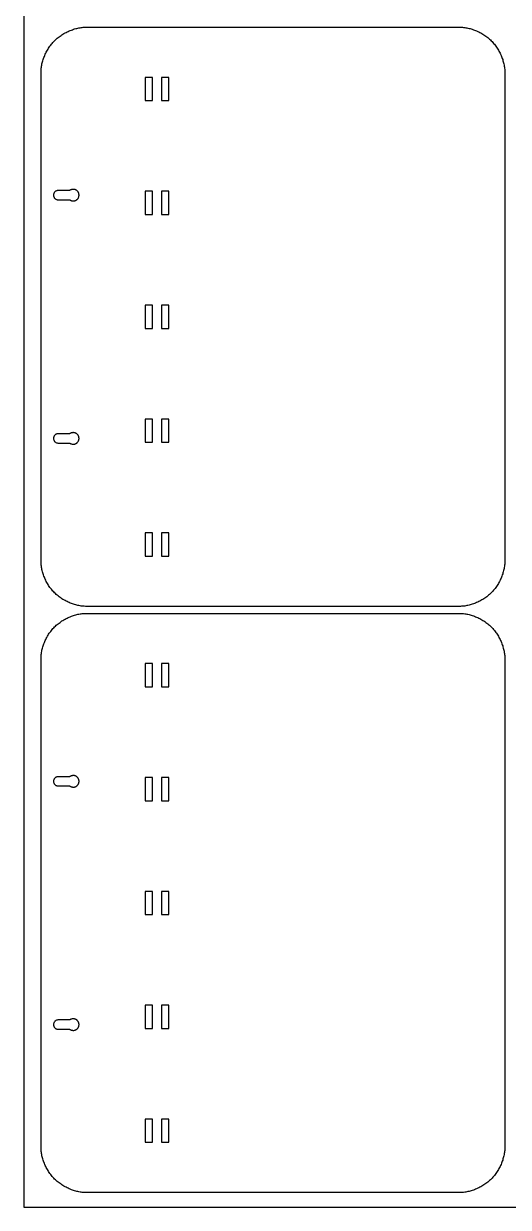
# Model space of a CAD drawing. Header units: millimetres. Extents: x 20698 to 22798, y 4792 to 5692.
# Drawn here: x 20698 to 20907, y 4792 to 5303 of the extents above; entities that cross this region are included whole.
import ezdxf

# ---------------------------------------------------------------- set-up
doc = ezdxf.new("R2010")
doc.units = ezdxf.units.MM
doc.layers.add('KEYHOLDER_ASPIRE', color=18, linetype='Continuous', true_color=0x4c0000)
doc.layers.add('Predeterminada', color=18, linetype='Continuous', true_color=0x000000)

msp = doc.modelspace()

# ---------------------------------------------------------------- linework, layer by layer
at = {"layer": 'KEYHOLDER_ASPIRE'}
for points in [[(20905.62, 5281.76), (20905.62, 5071.77), (20905.63, 5071.32), (20905.62, 5070.88), (20905.6, 5070.43), (20905.57, 5069.98), (20905.52, 5069.52), (20905.46, 5069.06), (20905.39, 5068.6), (20905.3, 5068.13), (20905.21, 5067.66), (20905.1, 5067.2), (20904.98, 5066.73), (20904.84, 5066.26), (20904.7, 5065.79), (20904.54, 5065.32), (20904.37, 5064.86), (20904.19, 5064.39), (20904, 5063.93), (20903.79, 5063.47), (20903.58, 5063.02), (20903.35, 5062.57), (20903.11, 5062.12), (20902.86, 5061.68), (20902.6, 5061.24), (20902.33, 5060.81), (20902.05, 5060.38), (20901.75, 5059.96), (20901.45, 5059.55), (20901.13, 5059.15), (20900.81, 5058.75), (20900.47, 5058.37), (20900.12, 5057.99), (20899.77, 5057.62), (20899.4, 5057.27), (20899.02, 5056.92), (20898.64, 5056.58), (20898.24, 5056.26), (20897.84, 5055.94), (20897.43, 5055.64), (20897.01, 5055.34), (20896.58, 5055.06), (20896.15, 5054.79), (20895.71, 5054.53), (20895.27, 5054.28), (20894.82, 5054.04), (20894.37, 5053.81), (20893.92, 5053.6), (20893.46, 5053.39), (20893, 5053.2), (20892.53, 5053.02), (20892.07, 5052.85), (20891.6, 5052.69), (20891.13, 5052.55), (20890.66, 5052.41), (20890.19, 5052.29), (20889.73, 5052.18), (20889.26, 5052.09), (20888.79, 5052), (20888.33, 5051.93), (20887.87, 5051.87), (20887.41, 5051.82), (20886.96, 5051.79), (20886.51, 5051.77), (20886.07, 5051.76), (20885.63, 5051.77), (20725.63, 5051.77), (20725.19, 5051.76), (20724.75, 5051.77), (20724.3, 5051.79), (20723.84, 5051.82), (20723.39, 5051.87), (20722.93, 5051.93), (20722.46, 5052), (20722, 5052.09), (20721.53, 5052.18), (20721.06, 5052.29), (20720.59, 5052.41), (20720.13, 5052.55), (20719.66, 5052.69), (20719.19, 5052.85), (20718.72, 5053.02), (20718.26, 5053.2), (20717.8, 5053.39), (20717.34, 5053.6), (20716.88, 5053.81), (20716.43, 5054.04), (20715.99, 5054.28), (20715.54, 5054.53), (20715.11, 5054.79), (20714.67, 5055.06), (20714.25, 5055.34), (20713.83, 5055.64), (20713.42, 5055.94), (20713.02, 5056.26), (20712.62, 5056.58), (20712.23, 5056.92), (20711.86, 5057.27), (20711.49, 5057.62), (20711.13, 5057.99), (20710.79, 5058.37), (20710.45, 5058.75), (20710.12, 5059.15), (20709.81, 5059.55), (20709.5, 5059.96), (20709.21, 5060.38), (20708.93, 5060.81), (20708.66, 5061.24), (20708.39, 5061.68), (20708.14, 5062.12), (20707.91, 5062.57), (20707.68, 5063.02), (20707.46, 5063.47), (20707.26, 5063.93), (20707.07, 5064.39), (20706.88, 5064.86), (20706.72, 5065.32), (20706.56, 5065.79), (20706.41, 5066.26), (20706.28, 5066.73), (20706.16, 5067.2), (20706.05, 5067.66), (20705.95, 5068.13), (20705.87, 5068.6), (20705.8, 5069.06), (20705.74, 5069.52), (20705.69, 5069.98), (20705.66, 5070.43), (20705.64, 5070.88), (20705.63, 5071.32), (20705.63, 5071.77), (20705.63, 5281.76), (20705.63, 5282.2), (20705.64, 5282.64), (20705.66, 5283.09), (20705.69, 5283.54), (20705.74, 5284), (20705.8, 5284.46), (20705.87, 5284.93), (20705.95, 5285.39), (20706.05, 5285.86), (20706.16, 5286.33), (20706.28, 5286.79), (20706.41, 5287.26), (20706.56, 5287.73), (20706.72, 5288.2), (20706.88, 5288.66), (20707.07, 5289.13), (20707.26, 5289.59), (20707.46, 5290.05), (20707.68, 5290.5), (20707.91, 5290.96), (20708.14, 5291.4), (20708.39, 5291.85), (20708.66, 5292.28), (20708.93, 5292.71), (20709.21, 5293.14), (20709.5, 5293.56), (20709.81, 5293.97), (20710.12, 5294.37), (20710.45, 5294.77), (20710.79, 5295.15), (20711.13, 5295.53), (20711.49, 5295.9), (20711.86, 5296.26), (20712.23, 5296.6), (20712.62, 5296.94), (20713.02, 5297.26), (20713.42, 5297.58), (20713.83, 5297.88), (20714.25, 5298.18), (20714.67, 5298.46), (20715.11, 5298.73), (20715.54, 5298.99), (20715.99, 5299.24), (20716.43, 5299.48), (20716.88, 5299.71), (20717.34, 5299.93), (20717.8, 5300.13), (20718.26, 5300.32), (20718.72, 5300.5), (20719.19, 5300.67), (20719.66, 5300.83), (20720.13, 5300.98), (20720.59, 5301.11), (20721.06, 5301.23), (20721.53, 5301.34), (20722, 5301.44), (20722.46, 5301.52), (20722.93, 5301.59), (20723.39, 5301.65), (20723.84, 5301.7), (20724.3, 5301.73), (20724.75, 5301.75), (20725.19, 5301.76), (20725.63, 5301.76), (20885.63, 5301.76), (20886.07, 5301.76), (20886.51, 5301.75), (20886.96, 5301.73), (20887.41, 5301.7), (20887.87, 5301.65), (20888.33, 5301.59), (20888.79, 5301.52), (20889.26, 5301.44), (20889.73, 5301.34), (20890.19, 5301.23), (20890.66, 5301.11), (20891.13, 5300.98), (20891.6, 5300.83), (20892.07, 5300.67), (20892.53, 5300.5), (20893, 5300.32), (20893.46, 5300.13), (20893.92, 5299.93), (20894.37, 5299.71), (20894.82, 5299.48), (20895.27, 5299.24), (20895.71, 5298.99), (20896.15, 5298.73), (20896.58, 5298.46), (20897.01, 5298.18), (20897.43, 5297.88), (20897.84, 5297.58), (20898.24, 5297.26), (20898.64, 5296.94), (20899.02, 5296.6), (20899.4, 5296.26), (20899.77, 5295.9), (20900.12, 5295.53), (20900.47, 5295.15), (20900.81, 5294.77), (20901.13, 5294.37), (20901.45, 5293.97), (20901.75, 5293.56), (20902.05, 5293.14), (20902.33, 5292.71), (20902.6, 5292.28), (20902.86, 5291.85), (20903.11, 5291.4), (20903.35, 5290.96), (20903.58, 5290.5), (20903.79, 5290.05), (20904, 5289.59), (20904.19, 5289.13), (20904.37, 5288.66), (20904.54, 5288.2), (20904.7, 5287.73), (20904.84, 5287.26), (20904.98, 5286.79), (20905.1, 5286.33), (20905.21, 5285.86), (20905.3, 5285.39), (20905.39, 5284.93), (20905.46, 5284.46), (20905.52, 5284), (20905.57, 5283.54), (20905.6, 5283.09), (20905.62, 5282.64), (20905.63, 5282.2)], [(20750.53, 5270.06), (20753.73, 5270.06), (20753.73, 5280.05), (20750.53, 5280.05)], [(20757.53, 5270.06), (20760.73, 5270.06), (20760.73, 5280.05), (20757.53, 5280.05)], [(20717.73, 5227.26), (20717.86, 5227.25), (20718, 5227.22), (20718.12, 5227.18), (20718.24, 5227.12), (20718.38, 5227.03), (20718.53, 5226.96), (20718.68, 5226.9), (20718.84, 5226.85), (20719, 5226.82), (20719.16, 5226.79), (20719.33, 5226.77), (20719.5, 5226.76), (20719.67, 5226.76), (20719.83, 5226.78), (20720, 5226.8), (20720.16, 5226.84), (20720.32, 5226.88), (20720.47, 5226.94), (20720.62, 5227.01), (20720.76, 5227.08), (20720.9, 5227.16), (20721.03, 5227.25), (20721.16, 5227.36), (20721.28, 5227.47), (20721.39, 5227.59), (20721.5, 5227.72), (20721.6, 5227.86), (20721.69, 5228), (20721.77, 5228.15), (20721.84, 5228.3), (20721.9, 5228.46), (20721.95, 5228.62), (20721.99, 5228.78), (20722.01, 5228.94), (20722.03, 5229.1), (20722.03, 5229.26), (20722.03, 5229.42), (20722.01, 5229.58), (20721.99, 5229.74), (20721.95, 5229.9), (20721.9, 5230.06), (20721.84, 5230.22), (20721.77, 5230.37), (20721.69, 5230.52), (20721.6, 5230.66), (20721.5, 5230.8), (20721.39, 5230.93), (20721.28, 5231.05), (20721.16, 5231.16), (20721.03, 5231.26), (20720.9, 5231.35), (20720.76, 5231.43), (20720.62, 5231.51), (20720.47, 5231.58), (20720.32, 5231.63), (20720.16, 5231.68), (20720, 5231.71), (20719.83, 5231.74), (20719.67, 5231.75), (20719.5, 5231.76), (20719.33, 5231.75), (20719.16, 5231.73), (20719, 5231.7), (20718.84, 5231.66), (20718.68, 5231.61), (20718.53, 5231.55), (20718.38, 5231.48), (20718.24, 5231.4), (20718.12, 5231.34), (20718, 5231.29), (20717.86, 5231.27), (20717.73, 5231.26), (20713.03, 5231.26), (20712.84, 5231.25), (20712.65, 5231.22), (20712.45, 5231.17), (20712.27, 5231.11), (20712.09, 5231.02), (20711.92, 5230.92), (20711.76, 5230.8), (20711.62, 5230.67), (20711.49, 5230.53), (20711.37, 5230.37), (20711.27, 5230.2), (20711.19, 5230.02), (20711.12, 5229.84), (20711.07, 5229.65), (20711.04, 5229.45), (20711.03, 5229.26), (20711.04, 5229.07), (20711.07, 5228.87), (20711.12, 5228.68), (20711.19, 5228.49), (20711.27, 5228.31), (20711.37, 5228.14), (20711.49, 5227.99), (20711.62, 5227.84), (20711.76, 5227.71), (20711.92, 5227.6), (20712.09, 5227.5), (20712.27, 5227.41), (20712.45, 5227.34), (20712.65, 5227.3), (20712.84, 5227.27), (20713.03, 5227.26)], [(20750.53, 5220.91), (20753.73, 5220.91), (20753.73, 5230.91), (20750.53, 5230.91)], [(20757.53, 5220.91), (20760.73, 5220.91), (20760.73, 5230.91), (20757.53, 5230.91)], [(20750.53, 5171.76), (20753.73, 5171.76), (20753.73, 5181.76), (20750.53, 5181.76)], [(20757.53, 5171.76), (20760.73, 5171.76), (20760.73, 5181.76), (20757.53, 5181.76)], [(20750.53, 5122.61), (20753.73, 5122.61), (20753.73, 5132.61), (20750.53, 5132.61)], [(20757.53, 5122.61), (20760.73, 5122.61), (20760.73, 5132.61), (20757.53, 5132.61)], [(20717.73, 5126.26), (20713.03, 5126.26), (20712.84, 5126.25), (20712.65, 5126.23), (20712.45, 5126.18), (20712.27, 5126.11), (20712.09, 5126.03), (20711.92, 5125.92), (20711.76, 5125.81), (20711.62, 5125.68), (20711.49, 5125.53), (20711.37, 5125.38), (20711.27, 5125.21), (20711.19, 5125.03), (20711.12, 5124.84), (20711.07, 5124.65), (20711.04, 5124.46), (20711.03, 5124.26), (20711.04, 5124.07), (20711.07, 5123.88), (20711.12, 5123.68), (20711.19, 5123.5), (20711.27, 5123.32), (20711.37, 5123.15), (20711.49, 5122.99), (20711.62, 5122.85), (20711.76, 5122.72), (20711.92, 5122.6), (20712.09, 5122.5), (20712.27, 5122.42), (20712.45, 5122.35), (20712.65, 5122.3), (20712.84, 5122.27), (20713.03, 5122.26), (20717.73, 5122.26), (20717.86, 5122.25), (20718, 5122.23), (20718.12, 5122.18), (20718.24, 5122.12), (20718.38, 5122.04), (20718.53, 5121.97), (20718.68, 5121.91), (20718.84, 5121.86), (20719, 5121.82), (20719.16, 5121.79), (20719.33, 5121.77), (20719.5, 5121.77), (20719.67, 5121.77), (20719.83, 5121.78), (20720, 5121.81), (20720.16, 5121.84), (20720.32, 5121.89), (20720.47, 5121.94), (20720.62, 5122.01), (20720.76, 5122.09), (20720.9, 5122.17), (20721.03, 5122.26), (20721.16, 5122.36), (20721.28, 5122.47), (20721.39, 5122.6), (20721.5, 5122.73), (20721.6, 5122.86), (20721.69, 5123), (20721.77, 5123.15), (20721.84, 5123.31), (20721.9, 5123.46), (20721.95, 5123.62), (20721.99, 5123.78), (20722.01, 5123.94), (20722.03, 5124.1), (20722.03, 5124.26), (20722.03, 5124.42), (20722.01, 5124.58), (20721.99, 5124.74), (20721.95, 5124.9), (20721.9, 5125.06), (20721.84, 5125.22), (20721.77, 5125.37), (20721.69, 5125.52), (20721.6, 5125.66), (20721.5, 5125.8), (20721.39, 5125.93), (20721.28, 5126.05), (20721.16, 5126.16), (20721.03, 5126.27), (20720.9, 5126.36), (20720.76, 5126.44), (20720.62, 5126.52), (20720.47, 5126.58), (20720.32, 5126.64), (20720.16, 5126.68), (20720, 5126.72), (20719.83, 5126.74), (20719.67, 5126.76), (20719.5, 5126.76), (20719.33, 5126.75), (20719.16, 5126.73), (20719, 5126.71), (20718.84, 5126.67), (20718.68, 5126.62), (20718.53, 5126.56), (20718.38, 5126.49), (20718.24, 5126.41), (20718.12, 5126.34), (20718, 5126.3), (20717.86, 5126.27)], [(20750.53, 5073.47), (20753.73, 5073.47), (20753.73, 5083.47), (20750.53, 5083.47)], [(20757.53, 5073.47), (20760.73, 5073.47), (20760.73, 5083.47), (20757.53, 5083.47)], [(20905.62, 5028.76), (20905.62, 4818.77), (20905.63, 4818.32), (20905.62, 4817.88), (20905.6, 4817.43), (20905.57, 4816.98), (20905.52, 4816.52), (20905.46, 4816.06), (20905.39, 4815.6), (20905.3, 4815.13), (20905.21, 4814.66), (20905.1, 4814.2), (20904.98, 4813.73), (20904.84, 4813.26), (20904.7, 4812.79), (20904.54, 4812.32), (20904.37, 4811.86), (20904.19, 4811.39), (20904, 4810.93), (20903.79, 4810.47), (20903.58, 4810.02), (20903.35, 4809.57), (20903.11, 4809.12), (20902.86, 4808.68), (20902.6, 4808.24), (20902.33, 4807.81), (20902.05, 4807.38), (20901.75, 4806.96), (20901.45, 4806.55), (20901.13, 4806.15), (20900.81, 4805.75), (20900.47, 4805.37), (20900.12, 4804.99), (20899.77, 4804.62), (20899.4, 4804.27), (20899.02, 4803.92), (20898.64, 4803.58), (20898.24, 4803.26), (20897.84, 4802.94), (20897.43, 4802.64), (20897.01, 4802.34), (20896.58, 4802.06), (20896.15, 4801.79), (20895.71, 4801.53), (20895.27, 4801.28), (20894.82, 4801.04), (20894.37, 4800.81), (20893.92, 4800.6), (20893.46, 4800.39), (20893, 4800.2), (20892.53, 4800.02), (20892.07, 4799.85), (20891.6, 4799.69), (20891.13, 4799.55), (20890.66, 4799.41), (20890.19, 4799.29), (20889.73, 4799.18), (20889.26, 4799.09), (20888.79, 4799), (20888.33, 4798.93), (20887.87, 4798.87), (20887.41, 4798.82), (20886.96, 4798.79), (20886.51, 4798.77), (20886.07, 4798.76), (20885.63, 4798.77), (20725.63, 4798.77), (20725.19, 4798.76), (20724.75, 4798.77), (20724.3, 4798.79), (20723.84, 4798.82), (20723.39, 4798.87), (20722.93, 4798.93), (20722.46, 4799), (20722, 4799.09), (20721.53, 4799.18), (20721.06, 4799.29), (20720.59, 4799.41), (20720.13, 4799.55), (20719.66, 4799.69), (20719.19, 4799.85), (20718.72, 4800.02), (20718.26, 4800.2), (20717.8, 4800.39), (20717.34, 4800.6), (20716.88, 4800.81), (20716.43, 4801.04), (20715.99, 4801.28), (20715.54, 4801.53), (20715.11, 4801.79), (20714.67, 4802.06), (20714.25, 4802.34), (20713.83, 4802.64), (20713.42, 4802.94), (20713.02, 4803.26), (20712.62, 4803.58), (20712.23, 4803.92), (20711.86, 4804.27), (20711.49, 4804.62), (20711.13, 4804.99), (20710.79, 4805.37), (20710.45, 4805.75), (20710.12, 4806.15), (20709.81, 4806.55), (20709.5, 4806.96), (20709.21, 4807.38), (20708.93, 4807.81), (20708.66, 4808.24), (20708.39, 4808.68), (20708.14, 4809.12), (20707.91, 4809.57), (20707.68, 4810.02), (20707.46, 4810.47), (20707.26, 4810.93), (20707.07, 4811.39), (20706.88, 4811.86), (20706.72, 4812.32), (20706.56, 4812.79), (20706.41, 4813.26), (20706.28, 4813.73), (20706.16, 4814.2), (20706.05, 4814.66), (20705.95, 4815.13), (20705.87, 4815.6), (20705.8, 4816.06), (20705.74, 4816.52), (20705.69, 4816.98), (20705.66, 4817.43), (20705.64, 4817.88), (20705.63, 4818.32), (20705.63, 4818.77), (20705.63, 5028.76), (20705.63, 5029.2), (20705.64, 5029.64), (20705.66, 5030.09), (20705.69, 5030.54), (20705.74, 5031), (20705.8, 5031.46), (20705.87, 5031.93), (20705.95, 5032.39), (20706.05, 5032.86), (20706.16, 5033.33), (20706.28, 5033.79), (20706.41, 5034.26), (20706.56, 5034.73), (20706.72, 5035.2), (20706.88, 5035.66), (20707.07, 5036.13), (20707.26, 5036.59), (20707.46, 5037.05), (20707.68, 5037.5), (20707.91, 5037.96), (20708.14, 5038.4), (20708.39, 5038.85), (20708.66, 5039.28), (20708.93, 5039.71), (20709.21, 5040.14), (20709.5, 5040.56), (20709.81, 5040.97), (20710.12, 5041.37), (20710.45, 5041.77), (20710.79, 5042.15), (20711.13, 5042.53), (20711.49, 5042.9), (20711.86, 5043.26), (20712.23, 5043.6), (20712.62, 5043.94), (20713.02, 5044.26), (20713.42, 5044.58), (20713.83, 5044.88), (20714.25, 5045.18), (20714.67, 5045.46), (20715.11, 5045.73), (20715.54, 5045.99), (20715.99, 5046.24), (20716.43, 5046.48), (20716.88, 5046.71), (20717.34, 5046.93), (20717.8, 5047.13), (20718.26, 5047.32), (20718.72, 5047.5), (20719.19, 5047.67), (20719.66, 5047.83), (20720.13, 5047.98), (20720.59, 5048.11), (20721.06, 5048.23), (20721.53, 5048.34), (20722, 5048.44), (20722.46, 5048.52), (20722.93, 5048.59), (20723.39, 5048.65), (20723.84, 5048.7), (20724.3, 5048.73), (20724.75, 5048.75), (20725.19, 5048.76), (20725.63, 5048.76), (20885.63, 5048.76), (20886.07, 5048.76), (20886.51, 5048.75), (20886.96, 5048.73), (20887.41, 5048.7), (20887.87, 5048.65), (20888.33, 5048.59), (20888.79, 5048.52), (20889.26, 5048.44), (20889.73, 5048.34), (20890.19, 5048.23), (20890.66, 5048.11), (20891.13, 5047.98), (20891.6, 5047.83), (20892.07, 5047.67), (20892.53, 5047.5), (20893, 5047.32), (20893.46, 5047.13), (20893.92, 5046.93), (20894.37, 5046.71), (20894.82, 5046.48), (20895.27, 5046.24), (20895.71, 5045.99), (20896.15, 5045.73), (20896.58, 5045.46), (20897.01, 5045.18), (20897.43, 5044.88), (20897.84, 5044.58), (20898.24, 5044.26), (20898.64, 5043.94), (20899.02, 5043.6), (20899.4, 5043.26), (20899.77, 5042.9), (20900.12, 5042.53), (20900.47, 5042.15), (20900.81, 5041.77), (20901.13, 5041.37), (20901.45, 5040.97), (20901.75, 5040.56), (20902.05, 5040.14), (20902.33, 5039.71), (20902.6, 5039.28), (20902.86, 5038.85), (20903.11, 5038.4), (20903.35, 5037.96), (20903.58, 5037.5), (20903.79, 5037.05), (20904, 5036.59), (20904.19, 5036.13), (20904.37, 5035.66), (20904.54, 5035.2), (20904.7, 5034.73), (20904.84, 5034.26), (20904.98, 5033.79), (20905.1, 5033.33), (20905.21, 5032.86), (20905.3, 5032.39), (20905.39, 5031.93), (20905.46, 5031.46), (20905.52, 5031), (20905.57, 5030.54), (20905.6, 5030.09), (20905.62, 5029.64), (20905.63, 5029.2)], [(20750.53, 5017.06), (20753.73, 5017.06), (20753.73, 5027.05), (20750.53, 5027.05)], [(20757.53, 5017.06), (20760.73, 5017.06), (20760.73, 5027.05), (20757.53, 5027.05)], [(20717.73, 4974.26), (20717.86, 4974.25), (20718, 4974.22), (20718.12, 4974.18), (20718.24, 4974.12), (20718.38, 4974.03), (20718.53, 4973.96), (20718.68, 4973.9), (20718.84, 4973.85), (20719, 4973.82), (20719.16, 4973.79), (20719.33, 4973.77), (20719.5, 4973.76), (20719.67, 4973.76), (20719.83, 4973.78), (20720, 4973.8), (20720.16, 4973.84), (20720.32, 4973.88), (20720.47, 4973.94), (20720.62, 4974.01), (20720.76, 4974.08), (20720.9, 4974.16), (20721.03, 4974.25), (20721.16, 4974.36), (20721.28, 4974.47), (20721.39, 4974.59), (20721.5, 4974.72), (20721.6, 4974.86), (20721.69, 4975), (20721.77, 4975.15), (20721.84, 4975.3), (20721.9, 4975.46), (20721.95, 4975.62), (20721.99, 4975.78), (20722.01, 4975.94), (20722.03, 4976.1), (20722.03, 4976.26), (20722.03, 4976.42), (20722.01, 4976.58), (20721.99, 4976.74), (20721.95, 4976.9), (20721.9, 4977.06), (20721.84, 4977.22), (20721.77, 4977.37), (20721.69, 4977.52), (20721.6, 4977.66), (20721.5, 4977.8), (20721.39, 4977.93), (20721.28, 4978.05), (20721.16, 4978.16), (20721.03, 4978.26), (20720.9, 4978.35), (20720.76, 4978.43), (20720.62, 4978.51), (20720.47, 4978.58), (20720.32, 4978.63), (20720.16, 4978.68), (20720, 4978.71), (20719.83, 4978.74), (20719.67, 4978.75), (20719.5, 4978.76), (20719.33, 4978.75), (20719.16, 4978.73), (20719, 4978.7), (20718.84, 4978.66), (20718.68, 4978.61), (20718.53, 4978.55), (20718.38, 4978.48), (20718.24, 4978.4), (20718.12, 4978.34), (20718, 4978.29), (20717.86, 4978.27), (20717.73, 4978.26), (20713.03, 4978.26), (20712.84, 4978.25), (20712.65, 4978.22), (20712.45, 4978.17), (20712.27, 4978.11), (20712.09, 4978.02), (20711.92, 4977.92), (20711.76, 4977.8), (20711.62, 4977.67), (20711.49, 4977.53), (20711.37, 4977.37), (20711.27, 4977.2), (20711.19, 4977.02), (20711.12, 4976.84), (20711.07, 4976.65), (20711.04, 4976.45), (20711.03, 4976.26), (20711.04, 4976.07), (20711.07, 4975.87), (20711.12, 4975.68), (20711.19, 4975.49), (20711.27, 4975.31), (20711.37, 4975.14), (20711.49, 4974.99), (20711.62, 4974.84), (20711.76, 4974.71), (20711.92, 4974.6), (20712.09, 4974.5), (20712.27, 4974.41), (20712.45, 4974.34), (20712.65, 4974.3), (20712.84, 4974.27), (20713.03, 4974.26)], [(20750.53, 4967.91), (20753.73, 4967.91), (20753.73, 4977.91), (20750.53, 4977.91)], [(20757.53, 4967.91), (20760.73, 4967.91), (20760.73, 4977.91), (20757.53, 4977.91)], [(20750.53, 4918.76), (20753.73, 4918.76), (20753.73, 4928.76), (20750.53, 4928.76)], [(20757.53, 4918.76), (20760.73, 4918.76), (20760.73, 4928.76), (20757.53, 4928.76)], [(20750.53, 4869.61), (20753.73, 4869.61), (20753.73, 4879.61), (20750.53, 4879.61)], [(20757.53, 4869.61), (20760.73, 4869.61), (20760.73, 4879.61), (20757.53, 4879.61)], [(20717.73, 4873.26), (20713.03, 4873.26), (20712.84, 4873.25), (20712.65, 4873.23), (20712.45, 4873.18), (20712.27, 4873.11), (20712.09, 4873.03), (20711.92, 4872.92), (20711.76, 4872.81), (20711.62, 4872.68), (20711.49, 4872.53), (20711.37, 4872.38), (20711.27, 4872.21), (20711.19, 4872.03), (20711.12, 4871.84), (20711.07, 4871.65), (20711.04, 4871.46), (20711.03, 4871.26), (20711.04, 4871.07), (20711.07, 4870.88), (20711.12, 4870.68), (20711.19, 4870.5), (20711.27, 4870.32), (20711.37, 4870.15), (20711.49, 4869.99), (20711.62, 4869.85), (20711.76, 4869.72), (20711.92, 4869.6), (20712.09, 4869.5), (20712.27, 4869.42), (20712.45, 4869.35), (20712.65, 4869.3), (20712.84, 4869.27), (20713.03, 4869.26), (20717.73, 4869.26), (20717.86, 4869.25), (20718, 4869.23), (20718.12, 4869.18), (20718.24, 4869.12), (20718.38, 4869.04), (20718.53, 4868.97), (20718.68, 4868.91), (20718.84, 4868.86), (20719, 4868.82), (20719.16, 4868.79), (20719.33, 4868.77), (20719.5, 4868.77), (20719.67, 4868.77), (20719.83, 4868.78), (20720, 4868.81), (20720.16, 4868.84), (20720.32, 4868.89), (20720.47, 4868.94), (20720.62, 4869.01), (20720.76, 4869.09), (20720.9, 4869.17), (20721.03, 4869.26), (20721.16, 4869.36), (20721.28, 4869.47), (20721.39, 4869.6), (20721.5, 4869.73), (20721.6, 4869.86), (20721.69, 4870), (20721.77, 4870.15), (20721.84, 4870.31), (20721.9, 4870.46), (20721.95, 4870.62), (20721.99, 4870.78), (20722.01, 4870.94), (20722.03, 4871.1), (20722.03, 4871.26), (20722.03, 4871.42), (20722.01, 4871.58), (20721.99, 4871.74), (20721.95, 4871.9), (20721.9, 4872.06), (20721.84, 4872.22), (20721.77, 4872.37), (20721.69, 4872.52), (20721.6, 4872.66), (20721.5, 4872.8), (20721.39, 4872.93), (20721.28, 4873.05), (20721.16, 4873.16), (20721.03, 4873.27), (20720.9, 4873.36), (20720.76, 4873.44), (20720.62, 4873.52), (20720.47, 4873.58), (20720.32, 4873.64), (20720.16, 4873.68), (20720, 4873.72), (20719.83, 4873.74), (20719.67, 4873.76), (20719.5, 4873.76), (20719.33, 4873.75), (20719.16, 4873.73), (20719, 4873.71), (20718.84, 4873.67), (20718.68, 4873.62), (20718.53, 4873.56), (20718.38, 4873.49), (20718.24, 4873.41), (20718.12, 4873.34), (20718, 4873.3), (20717.86, 4873.27)], [(20750.53, 4820.47), (20753.73, 4820.47), (20753.73, 4830.47), (20750.53, 4830.47)], [(20757.53, 4820.47), (20760.73, 4820.47), (20760.73, 4830.47), (20757.53, 4830.47)]]:
    msp.add_lwpolyline(points, close=True, dxfattribs=at)
at = {"layer": 'Predeterminada'}
msp.add_lwpolyline([(20698.16, 4792.4), (22798.16, 4792.4), (22798.16, 5692.4), (20698.16, 5692.4)], close=True, dxfattribs=at)

doc.saveas('drawing.dxf')
